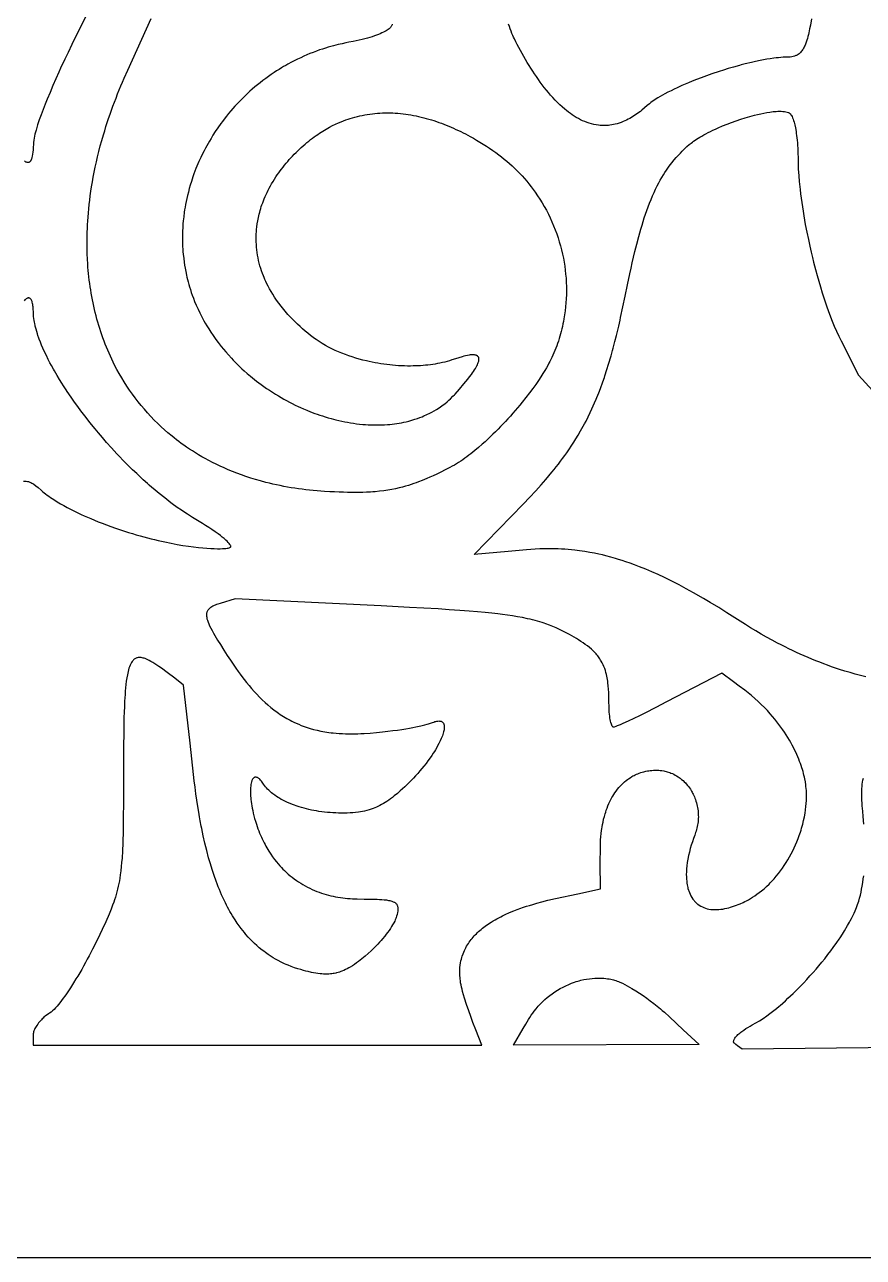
# Model space of a CAD drawing. Extents: x -500 to 500, y -1000 to 1000.
# Drawn here: x 0 to 204.3, y -1000 to -699.7 of the extents above; entities that cross this region are included whole.
import ezdxf

# ---------------------------------------------------------------- set-up
doc = ezdxf.new("R2010")
doc.units = 0
doc.layers.add('APS_GEOMETR_', color=18, linetype='CONTINUOUS')

msp = doc.modelspace()

# ---------------------------------------------------------------- linework, layer by layer
at = {"layer": 'APS_GEOMETR_'}
for points in [[(-500, -1000), (500, -1000), (500, 1000), (-500, 1000)], [(2.09, -948.27), (111.35, -948.27), (109.84, -944.53), (109.16, -942.77), (108.65, -941.33), (108.15, -939.9), (107.64, -938.36), (107.14, -936.82), (106.65, -935.19), (106.52, -934.67), (106.39, -934.14), (106.28, -933.61), (106.18, -933.08), (106.11, -932.55), (106.07, -932.22), (106.04, -931.84), (106.01, -931.42), (105.99, -930.95), (105.99, -930.43), (105.99, -929.88), (106.02, -929.39), (106.08, -928.8), (106.17, -928.26), (106.26, -927.77), (106.37, -927.33), (106.47, -926.94), (106.58, -926.6), (106.76, -926.06), (106.93, -925.64), (107.09, -925.27), (107.26, -924.91), (107.45, -924.55), (107.64, -924.2), (107.85, -923.86), (108.06, -923.52), (108.29, -923.19), (108.52, -922.86), (108.75, -922.57), (108.99, -922.28), (109.24, -921.99), (109.49, -921.7), (109.75, -921.43), (110.01, -921.15), (110.28, -920.89), (110.56, -920.63), (110.87, -920.35), (111.19, -920.08), (111.51, -919.82), (111.84, -919.56), (112.17, -919.31), (112.51, -919.06), (112.85, -918.82), (113.2, -918.59), (113.65, -918.31), (114.1, -918.04), (114.55, -917.77), (115.01, -917.51), (115.48, -917.26), (115.94, -917.01), (116.41, -916.77), (116.89, -916.54), (117.2, -916.39), (117.95, -916.06), (118.49, -915.83), (119.14, -915.57), (119.91, -915.27), (120.8, -914.94), (121.21, -914.8), (122.2, -914.47), (122.91, -914.25), (123.76, -913.99), (124.77, -913.7), (125.92, -913.38), (127.41, -913.01), (129.24, -912.6), (134.72, -911.42), (140.2, -910.25), (140.19, -903.82), (140.2, -900.35), (140.2, -900.06), (140.22, -899.35), (140.24, -898.85), (140.27, -898.24), (140.32, -897.53), (140.39, -896.72), (140.48, -896.02), (140.54, -895.59), (140.62, -895.09), (140.72, -894.54), (140.85, -893.93), (141, -893.27), (141.18, -892.55), (141.37, -891.91), (141.5, -891.51), (141.65, -891.06), (141.84, -890.56), (142.05, -890.02), (142.3, -889.43), (142.6, -888.79), (142.86, -888.29), (143.03, -887.98), (143.23, -887.64), (143.47, -887.26), (143.74, -886.84), (144.05, -886.4), (144.41, -885.93), (144.73, -885.54), (144.93, -885.31), (145.18, -885.05), (145.45, -884.77), (145.77, -884.46), (146.12, -884.14), (146.52, -883.81), (146.78, -883.6), (147.09, -883.38), (147.46, -883.13), (147.9, -882.86), (148.15, -882.72), (148.42, -882.58), (148.71, -882.44), (149.01, -882.3), (149.33, -882.16), (149.68, -882.03), (150.04, -881.9), (150.42, -881.78), (150.83, -881.67), (151.25, -881.56), (151.72, -881.48), (152.01, -881.43), (152.35, -881.39), (152.73, -881.35), (153.15, -881.32), (153.6, -881.3), (154.1, -881.3), (154.41, -881.32), (154.76, -881.34), (155.18, -881.39), (155.66, -881.48), (155.92, -881.53), (156.2, -881.6), (156.48, -881.68), (156.78, -881.77), (157.09, -881.88), (157.41, -882.01), (157.74, -882.15), (158.08, -882.31), (158.43, -882.49), (158.79, -882.68), (159.16, -882.93), (159.61, -883.24), (160, -883.55), (160.35, -883.85), (160.65, -884.13), (160.91, -884.4), (161.13, -884.64), (161.46, -885.04), (161.66, -885.3), (161.88, -885.59), (162.13, -885.95), (162.4, -886.38), (162.53, -886.63), (162.68, -886.89), (162.82, -887.16), (162.96, -887.46), (163.1, -887.77), (163.23, -888.11), (163.36, -888.46), (163.49, -888.83), (163.61, -889.22), (163.73, -889.63), (163.82, -890.06), (163.89, -890.43), (163.95, -890.81), (163.99, -891.18), (164.03, -891.56), (164.05, -891.94), (164.06, -892.32), (164.07, -892.7), (164.06, -893.08), (164.03, -893.52), (163.99, -893.89), (163.94, -894.27), (163.88, -894.65), (163.8, -895.02), (163.72, -895.4), (163.62, -895.77), (163.51, -896.13), (163.4, -896.5), (163.18, -897.1), (162.89, -897.92), (162.61, -898.74), (162.35, -899.57), (162.1, -900.41), (161.88, -901.25), (161.69, -902.1), (161.51, -902.95), (161.44, -903.38), (161.37, -903.81), (161.27, -904.59), (161.2, -905.34), (161.16, -906.03), (161.14, -906.68), (161.15, -907.28), (161.18, -907.84), (161.23, -908.34), (161.28, -908.8), (161.34, -909.21), (161.41, -909.57), (161.48, -909.88), (161.55, -910.15), (161.67, -910.53), (161.73, -910.71), (161.89, -911.13), (162.07, -911.54), (162.27, -911.94), (162.5, -912.33), (162.75, -912.7), (162.88, -912.88), (163.02, -913.06), (163.17, -913.22), (163.32, -913.39), (163.47, -913.54), (163.64, -913.7), (163.8, -913.83), (163.96, -913.96), (164.31, -914.2), (164.67, -914.42), (165.05, -914.62), (165.44, -914.79), (165.84, -914.93), (166.24, -915.05), (166.65, -915.14), (167.13, -915.21), (167.61, -915.25), (168.09, -915.27), (168.57, -915.27), (169.05, -915.24), (169.54, -915.2), (170.02, -915.13), (170.5, -915.04), (170.98, -914.94), (171.46, -914.82), (171.94, -914.69), (172.41, -914.54), (172.87, -914.38), (173.33, -914.21), (173.78, -914.03), (174.23, -913.85), (174.95, -913.52), (175.36, -913.33), (175.79, -913.11), (176.26, -912.86), (176.75, -912.58), (177.26, -912.27), (177.79, -911.93), (178.35, -911.55), (178.91, -911.13), (179.49, -910.68), (180.08, -910.18), (180.68, -909.65), (181.29, -909.06), (181.6, -908.76), (181.9, -908.44), (182.21, -908.1), (182.52, -907.76), (183.04, -907.14), (183.56, -906.51), (184.05, -905.86), (184.53, -905.19), (185, -904.52), (185.45, -903.83), (185.88, -903.13), (186.29, -902.42), (186.69, -901.7), (187.06, -900.97), (187.42, -900.24), (187.76, -899.49), (188.08, -898.74), (188.38, -897.98), (188.66, -897.21), (188.93, -896.44), (189.08, -895.94), (189.23, -895.45), (189.37, -894.97), (189.49, -894.49), (189.72, -893.56), (189.91, -892.66), (190.06, -891.8), (190.18, -890.97), (190.28, -890.18), (190.34, -889.43), (190.39, -888.71), (190.41, -888.03), (190.41, -887.39), (190.4, -886.8), (190.38, -886.24), (190.34, -885.73), (190.29, -885.26), (190.24, -884.84), (190.14, -884.15), (189.99, -883.38), (189.9, -882.97), (189.8, -882.54), (189.69, -882.1), (189.56, -881.64), (189.42, -881.17), (189.27, -880.69), (189.11, -880.19), (188.93, -879.67), (188.73, -879.15), (188.52, -878.61), (188.3, -878.06), (188.06, -877.5), (187.8, -876.94), (187.52, -876.36), (187.23, -875.77), (186.92, -875.17), (186.59, -874.57), (186.24, -873.95), (185.87, -873.34), (185.48, -872.71), (185.07, -872.08), (184.64, -871.44), (184.18, -870.8), (183.71, -870.15), (183.21, -869.5), (182.69, -868.85), (182.15, -868.2), (181.58, -867.54), (180.88, -866.76), (180.15, -866), (179.4, -865.26), (178.64, -864.53), (177.86, -863.83), (177.05, -863.14), (176.24, -862.48), (175.41, -861.84), (174.01, -860.8), (172.61, -859.76), (169.81, -857.69), (156.35, -864.69), (153.7, -866.04), (151.04, -867.39), (149.7, -868.04), (148.36, -868.69), (147.01, -869.33), (145.66, -869.96), (145, -870.25), (144.33, -870.53), (143.95, -870.68), (143.56, -870.81), (143.42, -870.83), (143.35, -870.81), (143.28, -870.78), (143.18, -870.67), (143.09, -870.56), (142.97, -870.32), (142.88, -870.08), (142.78, -869.71), (142.7, -869.34), (142.62, -868.97), (142.55, -868.6), (142.49, -868.13), (142.43, -867.65), (142.39, -867.17), (142.35, -866.69), (142.32, -865.71), (142.29, -864.72), (142.26, -863.14), (142.23, -862.35), (142.19, -861.56), (142.13, -860.77), (142.05, -859.99), (142, -859.6), (141.94, -859.21), (141.87, -858.82), (141.79, -858.43), (141.68, -857.95), (141.56, -857.48), (141.42, -857), (141.26, -856.53), (141.09, -856.07), (140.89, -855.62), (140.68, -855.18), (140.44, -854.75), (140.28, -854.48), (140.11, -854.21), (139.94, -853.95), (139.75, -853.7), (139.56, -853.45), (139.36, -853.21), (139.15, -852.97), (138.94, -852.73), (138.5, -852.28), (138.04, -851.84), (137.55, -851.43), (137.05, -851.02), (136.54, -850.64), (136.01, -850.27), (135.47, -849.91), (134.92, -849.56), (134.37, -849.23), (133.81, -848.9), (132.7, -848.28), (131.9, -847.85), (131.09, -847.44), (130.28, -847.04), (129.45, -846.65), (128.62, -846.29), (127.78, -845.95), (126.93, -845.63), (126.5, -845.48), (126.07, -845.34), (125.48, -845.16), (124.89, -844.99), (124.29, -844.82), (123.69, -844.67), (123.09, -844.53), (122.49, -844.39), (121.27, -844.14), (120.06, -843.91), (118.83, -843.71), (117.61, -843.53), (116.38, -843.36), (115.2, -843.22), (113.79, -843.06), (112.16, -842.9), (110.31, -842.73), (108.23, -842.55), (105.94, -842.37), (103.42, -842.2), (100.68, -842.02), (97.22, -841.82), (93.76, -841.63), (86.84, -841.28), (51.26, -839.55), (47.6, -840.68), (47.01, -840.87), (46.72, -840.97), (46.43, -841.08), (46.14, -841.2), (45.86, -841.33), (45.59, -841.47), (45.33, -841.63), (45.21, -841.72), (45.06, -841.84), (44.89, -841.99), (44.73, -842.17), (44.65, -842.27), (44.57, -842.38), (44.5, -842.5), (44.44, -842.63), (44.38, -842.77), (44.34, -842.92), (44.3, -843.08), (44.28, -843.25), (44.27, -843.48), (44.29, -843.75), (44.33, -844.06), (44.4, -844.41), (44.51, -844.79), (44.65, -845.2), (44.82, -845.65), (45.03, -846.12), (45.33, -846.71), (45.63, -847.3), (45.95, -847.88), (46.28, -848.46), (46.61, -849.03), (46.95, -849.59), (47.66, -850.71), (48.54, -852.09), (49.35, -853.34), (50.11, -854.48), (50.8, -855.51), (51.43, -856.42), (51.99, -857.22), (52.48, -857.9), (52.9, -858.47), (53.47, -859.22), (54.05, -859.96), (54.65, -860.68), (55.26, -861.4), (55.89, -862.11), (56.53, -862.8), (57.19, -863.48), (57.86, -864.15), (58.55, -864.79), (59.25, -865.42), (59.97, -866.02), (60.71, -866.61), (61.46, -867.17), (61.85, -867.44), (62.23, -867.7), (62.62, -867.96), (63.02, -868.21), (63.42, -868.45), (63.82, -868.69), (64.2, -868.9), (64.62, -869.12), (65.08, -869.36), (65.58, -869.61), (66.13, -869.86), (66.73, -870.12), (67.37, -870.38), (68.05, -870.63), (68.78, -870.88), (69.55, -871.12), (70.37, -871.35), (71.23, -871.57), (72.14, -871.76), (72.61, -871.86), (73.09, -871.94), (73.58, -872.02), (74.09, -872.1), (74.61, -872.17), (75.13, -872.23), (75.88, -872.3), (76.63, -872.36), (77.38, -872.4), (78.13, -872.43), (78.88, -872.44), (79.63, -872.45), (80.39, -872.44), (81.14, -872.42), (81.89, -872.39), (82.64, -872.35), (84.15, -872.25), (85.65, -872.12), (87.14, -871.97), (88.44, -871.82), (89.66, -871.67), (90.8, -871.52), (91.86, -871.36), (92.83, -871.21), (93.73, -871.05), (94.55, -870.9), (95.28, -870.76), (96.52, -870.5), (97.44, -870.28), (98.04, -870.12), (98.33, -870.04), (98.81, -869.87), (99.29, -869.69), (99.61, -869.57), (99.93, -869.47), (100.16, -869.41), (100.38, -869.37), (100.62, -869.34), (100.85, -869.31), (100.99, -869.32), (101.13, -869.33), (101.27, -869.36), (101.41, -869.39), (101.53, -869.44), (101.68, -869.53), (101.76, -869.6), (101.84, -869.67), (101.92, -869.76), (102, -869.87), (102.09, -870.08), (102.16, -870.3), (102.18, -870.46), (102.2, -870.62), (102.2, -870.79), (102.2, -870.95), (102.17, -871.2), (102.14, -871.46), (102.09, -871.71), (102.04, -871.97), (101.95, -872.28), (101.85, -872.6), (101.74, -872.91), (101.63, -873.22), (101.46, -873.61), (101.22, -874.14), (100.9, -874.78), (100.5, -875.55), (100.37, -875.78), (100.05, -876.33), (99.81, -876.72), (99.51, -877.19), (99.15, -877.72), (98.74, -878.33), (98.21, -879.05), (97.74, -879.68), (97.25, -880.29), (96.76, -880.9), (96.25, -881.5), (95.74, -882.09), (95.22, -882.67), (94.68, -883.24), (94.15, -883.81), (93.49, -884.47), (93.07, -884.87), (92.59, -885.33), (92.05, -885.83), (91.44, -886.37), (90.76, -886.96), (90.01, -887.59), (89.57, -887.94), (89.12, -888.28), (88.67, -888.61), (88.21, -888.93), (87.79, -889.19), (87.36, -889.45), (86.93, -889.7), (86.5, -889.94), (85.98, -890.19), (85.66, -890.33), (85.28, -890.49), (84.86, -890.66), (84.39, -890.82), (83.86, -890.99), (83.29, -891.16), (82.79, -891.27), (82.28, -891.37), (81.77, -891.46), (81.27, -891.53), (80.59, -891.6), (79.91, -891.66), (79.23, -891.71), (78.54, -891.74), (77.77, -891.76), (77.09, -891.76), (76.42, -891.75), (75.74, -891.72), (75.06, -891.68), (74.39, -891.64), (73.71, -891.58), (73.04, -891.51), (72.37, -891.44), (71.67, -891.34), (71.05, -891.24), (70.44, -891.13), (69.84, -891.01), (69.23, -890.87), (68.63, -890.73), (68.03, -890.57), (67.43, -890.41), (66.84, -890.23), (66.13, -890), (65.69, -889.84), (65.19, -889.65), (64.64, -889.43), (64.04, -889.17), (63.38, -888.87), (62.68, -888.52), (62.49, -888.42), (62.03, -888.16), (61.72, -887.96), (61.34, -887.72), (60.91, -887.42), (60.42, -887.07), (60.09, -886.79), (59.76, -886.51), (59.45, -886.21), (59.14, -885.91), (58.88, -885.62), (58.64, -885.32), (58.4, -885.02), (58.18, -884.71), (57.84, -884.22), (57.65, -883.98), (57.46, -883.74), (57.26, -883.53), (57.15, -883.43), (57.03, -883.34), (56.92, -883.26), (56.79, -883.18), (56.67, -883.12), (56.53, -883.06), (56.41, -883.03), (56.3, -883.01), (56.19, -883.02), (56.09, -883.03), (56, -883.06), (55.91, -883.1), (55.84, -883.14), (55.77, -883.19), (55.66, -883.3), (55.57, -883.41), (55.5, -883.53), (55.42, -883.68), (55.35, -883.84), (55.29, -884), (55.24, -884.16), (55.15, -884.49), (55.08, -884.83), (55.04, -885.18), (55.01, -885.52), (54.98, -886.22), (54.98, -886.85), (55, -887.22), (55.02, -887.61), (55.05, -888.03), (55.1, -888.48), (55.16, -888.96), (55.23, -889.47), (55.31, -890), (55.42, -890.56), (55.54, -891.14), (55.67, -891.76), (55.83, -892.39), (56.01, -893.05), (56.21, -893.74), (56.43, -894.45), (56.62, -895.01), (56.82, -895.56), (57.02, -896.09), (57.22, -896.61), (57.43, -897.11), (57.65, -897.6), (57.86, -898.07), (58.09, -898.54), (58.31, -898.98), (58.54, -899.42), (58.77, -899.84), (59, -900.25), (59.46, -901.02), (59.93, -901.74), (60.39, -902.41), (60.85, -903.03), (61.29, -903.6), (61.73, -904.13), (62.14, -904.6), (62.53, -905.03), (62.9, -905.41), (63.24, -905.75), (63.7, -906.18), (64.17, -906.6), (64.65, -907.01), (65.14, -907.4), (65.65, -907.78), (66.16, -908.15), (66.69, -908.51), (67.22, -908.85), (67.77, -909.18), (68.32, -909.49), (68.87, -909.79), (69.44, -910.07), (70.01, -910.34), (70.59, -910.6), (71.17, -910.84), (71.76, -911.06), (72.31, -911.25), (72.87, -911.43), (73.43, -911.6), (74, -911.75), (74.57, -911.89), (75.15, -912.02), (75.72, -912.14), (76.3, -912.25), (76.88, -912.34), (77.47, -912.42), (78.05, -912.49), (78.64, -912.55), (79.23, -912.6), (79.81, -912.64), (80.4, -912.67), (80.99, -912.68), (82.69, -912.69), (84.28, -912.71), (85.86, -912.75), (86.42, -912.78), (86.98, -912.82), (87.53, -912.87), (88.09, -912.93), (88.36, -912.97), (88.64, -913.02), (88.91, -913.07), (89.18, -913.13), (89.38, -913.2), (89.58, -913.27), (89.78, -913.35), (89.98, -913.43), (90.1, -913.5), (90.21, -913.58), (90.32, -913.66), (90.42, -913.75), (90.54, -913.88), (90.6, -913.97), (90.66, -914.07), (90.73, -914.19), (90.78, -914.32), (90.83, -914.48), (90.87, -914.64), (90.89, -915), (90.88, -915.36), (90.84, -915.67), (90.79, -915.98), (90.69, -916.44), (90.58, -916.9), (90.48, -917.19), (90.38, -917.48), (90.26, -917.77), (90.13, -918.05), (89.88, -918.51), (89.62, -918.97), (89.35, -919.42), (89.07, -919.86), (88.74, -920.34), (88.4, -920.82), (88.04, -921.29), (87.68, -921.75), (87.17, -922.38), (86.84, -922.76), (86.45, -923.19), (86.02, -923.67), (85.53, -924.18), (84.98, -924.74), (84.38, -925.33), (83.66, -925.98), (82.93, -926.62), (82.11, -927.28), (81.29, -927.92), (80.8, -928.28), (80.31, -928.62), (79.81, -928.95), (79.3, -929.28), (78.92, -929.49), (78.54, -929.7), (78.15, -929.9), (77.76, -930.09), (77.61, -930.15), (77.26, -930.29), (77.01, -930.38), (76.7, -930.49), (76.33, -930.6), (75.91, -930.71), (75.76, -930.75), (75.4, -930.82), (75.14, -930.86), (74.83, -930.91), (74.46, -930.95), (74.04, -930.98), (73.87, -930.99), (73.46, -930.99), (73.16, -930.99), (72.81, -930.97), (72.4, -930.95), (71.93, -930.9), (71.41, -930.83), (70.88, -930.75), (70.36, -930.66), (69.84, -930.56), (69.01, -930.37), (68.49, -930.24), (67.9, -930.09), (67.25, -929.9), (66.53, -929.68), (65.75, -929.43), (64.91, -929.13), (64.17, -928.84), (63.71, -928.64), (63.28, -928.45), (62.48, -928.07), (61.75, -927.7), (61.11, -927.34), (60.54, -927.01), (60.05, -926.7), (59.28, -926.2), (58.61, -925.73), (58.21, -925.43), (57.83, -925.14), (57.13, -924.57), (56.5, -924.03), (55.96, -923.53), (55.48, -923.06), (55.06, -922.64), (54.42, -921.95), (53.85, -921.3), (53.5, -920.88), (53.11, -920.39), (52.69, -919.85), (52.23, -919.23), (51.74, -918.55), (51.23, -917.79), (50.91, -917.28), (50.6, -916.77), (50.29, -916.26), (49.99, -915.74), (49.7, -915.22), (49.42, -914.69), (49.14, -914.16), (48.87, -913.62), (48.56, -912.98), (48.26, -912.33), (47.97, -911.67), (47.68, -911.01), (47.41, -910.35), (47.14, -909.69), (46.87, -909.02), (46.62, -908.35), (46.12, -906.95), (45.66, -905.54), (45.22, -904.12), (44.8, -902.69), (44.34, -900.91), (43.9, -899.12), (43.49, -897.33), (43.11, -895.52), (43, -894.96), (42.75, -893.63), (42.58, -892.67), (42.38, -891.51), (42.16, -890.15), (41.93, -888.6), (41.71, -887.04), (41.51, -885.48), (41.31, -883.92), (41.12, -882.36), (40.27, -874.72), (38.71, -860.55), (36.54, -858.91), (34.73, -857.54), (33.28, -856.47), (32.69, -856.04), (32.18, -855.69), (31.67, -855.36), (31.19, -855.06), (30.75, -854.8), (30.34, -854.58), (29.97, -854.4), (29.64, -854.24), (29.35, -854.12), (29.1, -854.03), (28.87, -853.97), (28.63, -853.91), (28.38, -853.87), (28.14, -853.85), (27.89, -853.84), (27.65, -853.86), (27.41, -853.91), (27.3, -853.94), (27.19, -853.99), (27.01, -854.07), (26.85, -854.17), (26.69, -854.28), (26.54, -854.41), (26.4, -854.56), (26.27, -854.71), (26.15, -854.86), (26.04, -855.03), (25.94, -855.2), (25.85, -855.37), (25.68, -855.73), (25.53, -856.1), (25.4, -856.48), (25.29, -856.87), (25.19, -857.26), (25.02, -858.05), (24.87, -858.84), (24.75, -859.63), (24.65, -860.43), (24.57, -861.23), (24.5, -862.03), (24.44, -862.84), (24.34, -864.45), (24.28, -865.79), (24.22, -867.13), (24.18, -868.47), (24.15, -869.82), (24.11, -872.51), (24.08, -875.2), (24.07, -877.88), (24.06, -880.57), (24.06, -885.94), (24.04, -889.36), (24.02, -892.77), (23.97, -895.94), (23.89, -899.11), (23.81, -900.92), (23.7, -902.73), (23.61, -903.76), (23.51, -904.78), (23.4, -905.8), (23.28, -906.82), (23.16, -907.59), (23.05, -908.26), (22.92, -908.93), (22.78, -909.59), (22.62, -910.26), (22.46, -910.92), (22.28, -911.58), (22.09, -912.23), (21.89, -912.88), (21.69, -913.46), (21.41, -914.23), (21.04, -915.2), (20.58, -916.35), (19.73, -918.25), (18.86, -920.15), (17.71, -922.52), (16.54, -924.89), (16.11, -925.73), (15.68, -926.56), (15.24, -927.38), (14.79, -928.2), (14.34, -929.02), (13.88, -929.84), (13.41, -930.65), (12.94, -931.46), (12.49, -932.18), (11.89, -933.15), (11.12, -934.35), (10.17, -935.79), (9.78, -936.34), (9.38, -936.89), (8.98, -937.43), (8.57, -937.97), (8.22, -938.39), (7.87, -938.8), (7.51, -939.21), (7.14, -939.61), (6.81, -939.93), (6.46, -940.23), (6.07, -940.51), (5.8, -940.69), (5.47, -940.92), (5.1, -941.19), (4.7, -941.52), (4.49, -941.71), (4.28, -941.91), (4.06, -942.13), (3.83, -942.36), (3.61, -942.62), (3.38, -942.89), (3.16, -943.18), (2.93, -943.5), (2.77, -943.74), (2.62, -943.99), (2.48, -944.24), (2.35, -944.51), (2.25, -944.78), (2.16, -945.06), (2.11, -945.34), (2.09, -945.49), (2.09, -945.63), (2.08, -946.16)], [(119.04, -948.27), (121.41, -944.24), (122.05, -943.15), (122.69, -942.07), (123.03, -941.54), (123.37, -941.02), (123.73, -940.5), (124.11, -939.99), (124.58, -939.41), (125.08, -938.83), (125.6, -938.27), (126.14, -937.73), (126.7, -937.21), (127.28, -936.71), (127.88, -936.23), (128.5, -935.77), (129.13, -935.33), (129.78, -934.92), (130.44, -934.52), (131.11, -934.16), (131.8, -933.82), (132.49, -933.5), (133.2, -933.22), (133.91, -932.96), (134.3, -932.83), (134.68, -932.71), (135.06, -932.6), (135.44, -932.5), (136.17, -932.33), (136.87, -932.2), (137.55, -932.1), (138.21, -932.03), (138.84, -931.98), (139.44, -931.96), (140, -931.96), (140.54, -931.98), (141.05, -932.01), (141.52, -932.06), (141.96, -932.11), (142.36, -932.18), (142.72, -932.25), (143.05, -932.31), (143.37, -932.39), (143.69, -932.48), (144.01, -932.58), (144.33, -932.69), (144.64, -932.81), (144.95, -932.94), (145.56, -933.22), (146.16, -933.51), (146.75, -933.83), (147.34, -934.16), (147.91, -934.5), (148.83, -935.05), (149.73, -935.63), (150.62, -936.23), (151.49, -936.84), (152.35, -937.48), (153.2, -938.13), (154.04, -938.8), (154.86, -939.48), (155.29, -939.85), (155.79, -940.3), (157.02, -941.42), (160.39, -944.55), (164.26, -948.15)]]:
    msp.add_lwpolyline(points, close=True, dxfattribs=at)
for points in [[(14.99, -697.42), (13.82, -699.74), (12.56, -702.29), (11.48, -704.53), (10.56, -706.45), (9.8, -708.05), (8.76, -710.28), (8.33, -711.23), (7.6, -712.86), (6.89, -714.5), (6.18, -716.15), (5.49, -717.8), (4.99, -719.06), (4.5, -720.33), (4.02, -721.6), (3.56, -722.87), (3.15, -724.1), (2.77, -725.33), (2.51, -726.31), (2.28, -727.29), (2.19, -727.84), (2.12, -728.39), (2.11, -728.83), (2.09, -729.51), (2.05, -730.13), (2, -730.7), (1.94, -731.21), (1.86, -731.66), (1.76, -732.05), (1.66, -732.39), (1.6, -732.53), (1.55, -732.66), (1.45, -732.83), (1.38, -732.94), (1.29, -733.04), (1.18, -733.14), (1.12, -733.19), (1.05, -733.22), (0.98, -733.25), (0.9, -733.27), (0.82, -733.28), (0.73, -733.28), (0.65, -733.28), (0.58, -733.26), (0.43, -733.2), (0.27, -733.12), (0.11, -733), (-0.05, -732.86)], [(89.5, -699.53), (89.47, -699.69), (89.42, -699.85), (89.37, -699.96), (89.29, -700.08), (89.19, -700.22), (89.07, -700.36), (88.92, -700.52), (88.74, -700.67), (88.53, -700.83), (88.3, -700.98), (88.03, -701.15), (87.72, -701.32), (87.38, -701.49), (87.01, -701.67), (86.61, -701.86), (86.17, -702.04), (85.7, -702.23), (85.19, -702.41), (84.65, -702.6), (84.08, -702.78), (83.48, -702.96), (82.84, -703.13), (82.17, -703.3), (81.47, -703.47), (80.74, -703.62), (79.97, -703.77), (78.92, -703.96), (78.19, -704.1), (77.32, -704.29), (76.32, -704.51), (75.77, -704.65), (75.19, -704.8), (74.58, -704.97), (73.94, -705.15), (73.26, -705.36), (72.56, -705.59), (71.83, -705.83), (71.08, -706.11), (70.29, -706.4), (69.48, -706.72), (68.72, -707.04), (67.97, -707.37), (67.22, -707.71), (66.48, -708.06), (65.8, -708.4), (65, -708.81), (64.09, -709.3), (63.59, -709.58), (63.06, -709.88), (62.51, -710.21), (61.94, -710.56), (61.34, -710.94), (60.72, -711.35), (60.07, -711.78), (59.4, -712.25), (58.72, -712.75), (58.01, -713.28), (57.36, -713.79), (56.71, -714.31), (56.07, -714.84), (55.44, -715.38), (54.87, -715.89), (54.21, -716.49), (53.45, -717.21), (53.04, -717.61), (52.61, -718.04), (52.16, -718.51), (51.69, -719), (51.21, -719.52), (50.71, -720.08), (50.2, -720.68), (49.67, -721.3), (49.14, -721.97), (48.59, -722.67), (48.17, -723.22), (47.78, -723.75), (47.05, -724.77), (46.42, -725.71), (45.86, -726.57), (45.38, -727.36), (44.97, -728.06), (44.33, -729.18), (44.03, -729.73), (43.69, -730.39), (43.3, -731.16), (42.87, -732.04), (42.42, -733.03), (42.19, -733.57), (41.95, -734.14), (41.71, -734.74), (41.46, -735.37), (41.22, -736.03), (40.97, -736.72), (40.6, -737.84), (40.33, -738.74), (40.08, -739.61), (39.86, -740.45), (39.66, -741.25), (39.49, -742.02), (39.33, -742.76), (39.19, -743.47), (39.07, -744.14), (38.96, -744.77), (38.87, -745.38), (38.73, -746.47), (38.63, -747.42), (38.55, -748.22), (38.49, -749.11), (38.45, -749.97), (38.43, -750.8), (38.42, -751.58), (38.43, -752.34), (38.45, -753.06), (38.47, -753.74), (38.51, -754.39), (38.55, -755), (38.6, -755.58), (38.72, -756.62), (38.83, -757.52), (38.95, -758.28), (39.06, -758.96), (39.22, -759.77), (39.41, -760.71), (39.53, -761.22), (39.66, -761.76), (39.8, -762.33), (39.97, -762.93), (40.15, -763.55), (40.35, -764.2), (40.58, -764.88), (40.82, -765.58), (41.09, -766.31), (41.39, -767.07), (41.79, -768.03), (42.22, -768.97), (42.67, -769.91), (43.14, -770.84), (43.65, -771.79), (43.98, -772.37), (44.37, -773.04), (44.82, -773.77), (45.33, -774.57), (45.91, -775.43), (46.56, -776.35), (47.11, -777.1), (47.88, -778.09), (48.38, -778.7), (48.95, -779.38), (49.6, -780.13), (50.34, -780.94), (50.75, -781.37), (51.18, -781.81), (51.63, -782.27), (52.11, -782.74), (52.89, -783.48), (53.47, -784), (54.17, -784.62), (54.99, -785.32), (55.45, -785.7), (55.94, -786.09), (56.46, -786.5), (57.02, -786.93), (57.61, -787.37), (58.24, -787.82), (58.9, -788.28), (59.6, -788.75), (60.34, -789.23), (61.11, -789.72), (61.78, -790.12), (62.45, -790.51), (63.12, -790.89), (63.8, -791.26), (64.49, -791.63), (65.18, -791.98), (65.87, -792.33), (66.57, -792.66), (67.16, -792.93), (67.87, -793.25), (68.69, -793.6), (69.63, -793.98), (70.69, -794.38), (71.27, -794.58), (71.87, -794.79), (72.51, -795), (73.18, -795.21), (73.88, -795.42), (74.61, -795.63), (75.8, -795.94), (76.51, -796.11), (77.22, -796.26), (77.94, -796.41), (78.66, -796.54), (79.38, -796.67), (80.1, -796.78), (80.82, -796.88), (81.54, -796.96), (82.37, -797.04), (83.03, -797.09), (83.68, -797.13), (84.33, -797.16), (84.99, -797.17), (85.64, -797.18), (86.29, -797.18), (86.95, -797.16), (87.6, -797.14), (88.34, -797.09), (88.92, -797.04), (89.49, -796.98), (90.06, -796.91), (90.63, -796.83), (91.2, -796.74), (91.77, -796.64), (92.34, -796.52), (92.9, -796.4), (93.54, -796.24), (94.32, -796.02), (95.03, -795.8), (95.68, -795.58), (96.26, -795.37), (96.77, -795.17), (97.22, -794.99), (97.93, -794.68), (98.69, -794.31), (99.17, -794.06), (99.7, -793.77), (100.28, -793.42), (100.91, -793.02), (101.24, -792.79), (101.58, -792.55), (101.93, -792.29), (102.29, -792.01), (102.86, -791.55), (103.31, -791.15), (103.7, -790.79), (104.3, -790.21), (104.66, -789.84), (104.81, -789.67), (105.9, -788.44), (106.97, -787.2), (107.44, -786.62), (107.9, -786.04), (108.35, -785.45), (108.8, -784.86), (109.06, -784.51), (109.3, -784.14), (109.54, -783.77), (109.78, -783.4), (109.94, -783.1), (110.1, -782.8), (110.26, -782.5), (110.4, -782.19), (110.47, -782.01), (110.52, -781.84), (110.57, -781.66), (110.61, -781.47), (110.64, -781.23), (110.64, -780.99), (110.61, -780.87), (110.58, -780.77), (110.54, -780.67), (110.49, -780.59), (110.39, -780.47), (110.3, -780.38), (110.21, -780.33), (110.12, -780.28), (110.02, -780.23), (109.92, -780.2), (109.75, -780.16), (109.58, -780.13), (109.4, -780.11), (109.22, -780.1), (108.98, -780.11), (108.74, -780.12), (108.49, -780.14), (108.25, -780.18), (107.82, -780.26), (107.39, -780.35), (106.96, -780.45), (106.54, -780.55), (105.71, -780.8), (104.89, -781.07), (104, -781.36), (103.44, -781.54), (102.87, -781.7), (102.3, -781.85), (101.72, -781.99), (101.14, -782.12), (100.56, -782.23), (99.97, -782.34), (99.39, -782.43), (98.8, -782.51), (98.21, -782.59), (97.62, -782.65), (97.02, -782.7), (96.43, -782.75), (95.84, -782.78), (95.25, -782.81), (94.65, -782.82), (93.94, -782.83), (93.22, -782.83), (92.5, -782.82), (91.78, -782.79), (91.06, -782.75), (90.34, -782.7), (89.62, -782.64), (88.9, -782.57), (88.18, -782.49), (87.47, -782.39), (86.76, -782.28), (86.04, -782.17), (85.33, -782.04), (84.63, -781.9), (83.92, -781.75), (83.22, -781.59), (82.36, -781.37), (81.5, -781.14), (80.64, -780.9), (79.79, -780.63), (78.94, -780.35), (78.1, -780.04), (77.26, -779.72), (76.43, -779.38), (75.61, -779.02), (74.8, -778.63), (74.01, -778.23), (73.23, -777.8), (72.46, -777.35), (71.71, -776.88), (70.97, -776.39), (70.61, -776.13), (70.25, -775.87), (69.59, -775.36), (68.94, -774.84), (68.31, -774.31), (67.68, -773.77), (67.06, -773.22), (66.45, -772.65), (65.85, -772.08), (65.27, -771.49), (64.87, -771.08), (64.48, -770.67), (64.11, -770.26), (63.75, -769.86), (63.08, -769.06), (62.45, -768.27), (61.87, -767.51), (61.34, -766.76), (60.85, -766.04), (60.4, -765.34), (60, -764.66), (59.63, -764.02), (59.3, -763.4), (59.01, -762.82), (58.75, -762.27), (58.52, -761.76), (58.31, -761.29), (58.14, -760.86), (57.9, -760.26), (57.69, -759.64), (57.49, -759.03), (57.3, -758.4), (57.13, -757.77), (56.98, -757.13), (56.84, -756.49), (56.72, -755.85), (56.62, -755.2), (56.54, -754.55), (56.47, -753.9), (56.42, -753.25), (56.38, -752.6), (56.37, -751.95), (56.37, -751.3), (56.39, -750.65), (56.42, -750.12), (56.47, -749.53), (56.54, -748.88), (56.63, -748.18), (56.76, -747.43), (56.92, -746.64), (57.11, -745.8), (57.23, -745.36), (57.35, -744.92), (57.49, -744.46), (57.63, -744), (57.79, -743.53), (57.96, -743.05), (58.15, -742.56), (58.35, -742.07), (58.56, -741.56), (58.79, -741.05), (59.03, -740.54), (59.29, -740.01), (59.56, -739.49), (59.85, -738.95), (60.15, -738.41), (60.48, -737.87), (60.82, -737.32), (61.18, -736.77), (61.51, -736.28), (61.86, -735.79), (62.2, -735.31), (62.56, -734.84), (62.92, -734.36), (63.3, -733.9), (63.67, -733.44), (64.06, -732.98), (64.45, -732.54), (64.85, -732.09), (65.25, -731.66), (65.67, -731.23), (66.08, -730.8), (66.51, -730.38), (66.94, -729.97), (67.37, -729.57), (67.83, -729.16), (68.29, -728.76), (68.74, -728.37), (69.2, -728.01), (69.64, -727.65), (70.09, -727.31), (70.53, -726.99), (70.96, -726.68), (71.39, -726.38), (71.82, -726.1), (72.65, -725.57), (73.46, -725.09), (74.25, -724.65), (75, -724.26), (75.72, -723.91), (76.41, -723.6), (77.06, -723.32), (77.67, -723.08), (78.24, -722.87), (78.76, -722.69), (79.24, -722.53), (79.83, -722.35), (80.42, -722.19), (81.02, -722.03), (81.62, -721.89), (82.23, -721.76), (82.84, -721.64), (83.45, -721.54), (84.06, -721.45), (84.67, -721.37), (85.29, -721.3), (85.91, -721.25), (86.52, -721.2), (87.14, -721.17), (87.76, -721.15), (88.38, -721.15), (88.99, -721.15), (89.63, -721.17), (90.26, -721.2), (90.89, -721.25), (91.53, -721.3), (92.16, -721.37), (92.79, -721.45), (93.42, -721.54), (94.05, -721.65), (94.68, -721.76), (95.31, -721.89), (95.94, -722.02), (96.56, -722.17), (97.19, -722.32), (97.81, -722.49), (98.43, -722.66), (99.04, -722.85), (99.66, -723.04), (100.27, -723.24), (100.88, -723.46), (101.48, -723.68), (102.08, -723.9), (102.68, -724.14), (103.28, -724.39), (103.87, -724.64), (104.46, -724.9), (105.04, -725.16), (105.62, -725.44), (106.2, -725.72), (106.77, -726), (107.34, -726.29), (108.46, -726.9), (109.27, -727.35), (110.08, -727.82), (110.88, -728.29), (111.67, -728.78), (112.46, -729.27), (113.24, -729.78), (114.01, -730.31), (114.77, -730.84), (115.45, -731.34), (116.13, -731.86), (116.8, -732.39), (117.45, -732.94), (118.1, -733.5), (118.73, -734.08), (119.35, -734.67), (119.96, -735.27), (120.55, -735.88), (121.14, -736.51), (121.71, -737.15), (122.26, -737.8), (122.81, -738.46), (123.34, -739.13), (123.85, -739.81), (124.35, -740.49), (124.93, -741.34), (125.5, -742.21), (126.04, -743.09), (126.56, -743.98), (127.06, -744.89), (127.54, -745.82), (127.99, -746.75), (128.42, -747.7), (128.83, -748.66), (129.21, -749.62), (129.57, -750.6), (129.9, -751.58), (130.21, -752.57), (130.5, -753.56), (130.76, -754.56), (130.99, -755.57), (131.19, -756.53), (131.37, -757.51), (131.52, -758.49), (131.65, -759.47), (131.75, -760.46), (131.84, -761.46), (131.89, -762.45), (131.93, -763.45), (131.94, -764.44), (131.92, -765.44), (131.88, -766.44), (131.82, -767.43), (131.73, -768.42), (131.62, -769.4), (131.48, -770.39), (131.32, -771.36), (131.21, -771.97), (131.09, -772.57), (130.96, -773.17), (130.82, -773.78), (130.67, -774.38), (130.51, -774.97), (130.34, -775.57), (130.17, -776.16), (129.98, -776.75), (129.78, -777.33), (129.57, -777.92), (129.36, -778.49), (129.13, -779.07), (128.89, -779.64), (128.64, -780.2), (128.38, -780.76), (128.23, -781.08), (127.91, -781.72), (127.67, -782.17), (127.39, -782.68), (127.05, -783.28), (126.65, -783.94), (126.2, -784.68), (125.68, -785.49), (125.1, -786.36), (124.45, -787.3), (123.74, -788.3), (122.95, -789.36), (122.09, -790.48), (121.15, -791.66), (120.59, -792.34), (120.03, -793.01), (119.46, -793.68), (118.88, -794.35), (118.3, -795.01), (117.71, -795.66), (117.11, -796.31), (116.51, -796.95), (115.9, -797.59), (115.29, -798.22), (114.66, -798.84), (114.04, -799.46), (113.4, -800.07), (112.76, -800.67), (112.11, -801.26), (111.45, -801.85), (110.54, -802.65), (109.61, -803.43), (108.66, -804.2), (108.17, -804.57), (107.69, -804.94), (107.19, -805.3), (106.7, -805.65), (106.19, -805.99), (105.68, -806.32), (105.17, -806.64), (104.65, -806.95), (104.12, -807.25), (103.58, -807.54), (102.42, -808.13), (101.35, -808.67), (100.36, -809.14), (99.47, -809.56), (98.66, -809.93), (97.95, -810.24), (96.8, -810.72), (95.89, -811.08), (95.36, -811.28), (94.78, -811.48), (94.16, -811.69), (93.49, -811.91), (92.77, -812.12), (92.01, -812.33), (91.2, -812.53), (90.34, -812.73), (89.43, -812.91), (88.48, -813.08), (87.48, -813.23), (86.43, -813.36), (85.33, -813.47), (84.76, -813.52), (84.19, -813.55), (83.89, -813.57), (83.27, -813.6), (82.35, -813.63), (81.1, -813.65), (79.55, -813.64), (78.65, -813.63), (77.68, -813.6), (76.62, -813.57), (75.49, -813.52), (74.29, -813.46), (73, -813.38), (72.1, -813.32), (71.2, -813.24), (70.29, -813.16), (69.39, -813.07), (68.49, -812.97), (67.6, -812.86), (66.7, -812.74), (65.8, -812.61), (64.91, -812.47), (64.01, -812.31), (63.12, -812.15), (62.24, -811.98), (61.35, -811.79), (60.47, -811.6), (59.59, -811.39), (58.71, -811.17), (57.46, -810.84), (56.24, -810.49), (55.05, -810.13), (53.9, -809.75), (52.77, -809.36), (51.68, -808.95), (50.61, -808.53), (49.58, -808.11), (48.57, -807.67), (47.6, -807.23), (46.65, -806.78), (45.74, -806.32), (44.85, -805.86), (43.99, -805.39), (43.17, -804.93), (42.37, -804.46), (41.59, -803.99), (40.85, -803.52), (40.13, -803.05), (39.44, -802.59), (38.78, -802.13), (38.15, -801.67), (37.54, -801.22), (36.96, -800.78), (36.41, -800.35), (35.88, -799.92), (34.9, -799.11), (34.02, -798.34), (33.25, -797.63), (32.39, -796.82), (31.55, -795.99), (30.74, -795.14), (29.93, -794.27), (29.15, -793.38), (28.39, -792.47), (27.65, -791.55), (26.92, -790.61), (26.22, -789.65), (25.54, -788.68), (24.88, -787.7), (24.24, -786.7), (23.62, -785.69), (23.03, -784.67), (22.46, -783.64), (21.91, -782.59), (21.56, -781.88), (21.21, -781.16), (20.87, -780.44), (20.54, -779.71), (20.23, -778.97), (19.92, -778.23), (19.62, -777.49), (19.34, -776.74), (19.06, -775.98), (18.79, -775.22), (18.54, -774.46), (18.29, -773.7), (18.05, -772.93), (17.82, -772.15), (17.6, -771.38), (17.4, -770.6), (17.2, -769.82), (17.01, -769.04), (16.83, -768.25), (16.66, -767.46), (16.5, -766.67), (16.35, -765.88), (16.21, -765.09), (16.07, -764.3), (15.95, -763.5), (15.84, -762.7), (15.74, -761.91), (15.64, -761.11), (15.56, -760.31), (15.48, -759.52), (15.41, -758.72), (15.36, -757.92), (15.29, -756.78), (15.23, -755.51), (15.2, -754.13), (15.19, -752.64), (15.19, -751.85), (15.2, -751.03), (15.23, -750.18), (15.26, -749.31), (15.3, -748.41), (15.36, -747.48), (15.42, -746.53), (15.51, -745.54), (15.6, -744.54), (15.71, -743.51), (15.83, -742.45), (15.97, -741.37), (16.13, -740.26), (16.3, -739.13), (16.5, -737.97), (16.71, -736.79), (16.94, -735.58), (17.19, -734.35), (17.46, -733.1), (17.76, -731.83), (18.08, -730.53), (18.42, -729.21), (18.79, -727.86), (19.18, -726.5), (19.48, -725.49), (19.8, -724.49), (20.12, -723.48), (20.45, -722.48), (20.79, -721.49), (21.14, -720.49), (21.5, -719.5), (21.87, -718.52), (22.25, -717.53), (22.63, -716.55), (23.02, -715.57), (23.42, -714.6), (23.83, -713.63), (24.25, -712.66), (25.1, -710.73), (30.81, -698.18)], [(191.65, -698.24), (191.35, -699.75), (191.17, -700.68), (190.98, -701.61), (190.87, -702.08), (190.76, -702.54), (190.64, -703), (190.5, -703.46), (190.34, -703.94), (190.16, -704.43), (190.06, -704.67), (189.95, -704.91), (189.83, -705.14), (189.71, -705.37), (189.58, -705.59), (189.44, -705.81), (189.29, -706.02), (189.14, -706.21), (188.97, -706.4), (188.79, -706.58), (188.6, -706.74), (188.4, -706.89), (188.25, -706.98), (188.11, -707.06), (187.96, -707.14), (187.8, -707.21), (187.48, -707.33), (187.15, -707.42), (186.81, -707.49), (186.46, -707.54), (186.12, -707.58), (185.78, -707.59), (184.77, -707.61), (184.18, -707.65), (183.59, -707.7), (183.01, -707.76), (182.42, -707.82), (181.59, -707.95), (180.77, -708.08), (179.94, -708.22), (179.12, -708.38), (177.98, -708.62), (177, -708.84), (175.45, -709.21), (174.48, -709.46), (174.07, -709.57), (172.66, -709.98), (171.37, -710.36), (170.19, -710.73), (169.13, -711.07), (167.35, -711.66), (166.03, -712.12), (164.78, -712.59), (163.63, -713.03), (162.59, -713.44), (161.65, -713.83), (160.08, -714.5), (158.91, -715.02), (158.16, -715.37), (157.42, -715.74), (156.67, -716.11), (155.94, -716.5), (155.34, -716.83), (154.75, -717.17), (154.17, -717.52), (153.59, -717.87), (153.22, -718.12), (152.86, -718.38), (152.5, -718.64), (152.14, -718.92), (151.64, -719.35), (150.98, -719.94), (150.3, -720.5), (149.95, -720.78), (149.6, -721.05), (149.24, -721.31), (148.88, -721.57), (148.51, -721.82), (148.14, -722.06), (147.76, -722.29), (147.38, -722.51), (146.99, -722.72), (146.6, -722.92), (146.2, -723.1), (145.8, -723.27), (145.29, -723.47), (144.79, -723.64), (144.31, -723.79), (143.85, -723.91), (143.4, -724.01), (142.96, -724.09), (142.55, -724.15), (142.15, -724.2), (141.77, -724.23), (141.41, -724.24), (141.07, -724.25), (140.76, -724.25), (140.19, -724.22), (139.72, -724.17), (139.16, -724.09), (138.6, -723.98), (138.05, -723.85), (137.5, -723.69), (136.96, -723.5), (136.42, -723.29), (135.89, -723.06), (135.37, -722.81), (134.86, -722.54), (134.35, -722.26), (133.86, -721.95), (133.37, -721.63), (132.9, -721.3), (132.43, -720.96), (131.98, -720.61), (131.54, -720.24), (130.94, -719.71), (130.34, -719.16), (129.76, -718.6), (129.2, -718.02), (128.64, -717.43), (128.1, -716.83), (127.58, -716.21), (127.06, -715.58), (126.56, -714.95), (126.06, -714.3), (125.58, -713.65), (125.11, -712.99), (124.64, -712.32), (124.19, -711.65), (123.74, -710.97), (123.31, -710.29), (122.86, -709.58), (122.42, -708.87), (121.99, -708.15), (121.57, -707.43), (121.15, -706.7), (120.74, -705.97), (120.34, -705.23), (119.95, -704.49), (119.64, -703.88), (119.27, -703.13), (119.08, -702.71), (118.88, -702.26), (118.67, -701.78), (118.47, -701.26), (118.26, -700.71), (118.05, -700.13), (117.85, -699.51)], [(204.89, -858.54), (203.59, -858.23), (202.3, -857.89), (201.02, -857.53), (199.74, -857.15), (198.48, -856.75), (197.5, -856.43), (196.53, -856.1), (195.56, -855.75), (194.6, -855.39), (193.64, -855.02), (192.69, -854.64), (191.73, -854.25), (190.79, -853.86), (189.84, -853.45), (188.9, -853.03), (187.97, -852.6), (187.04, -852.16), (186.11, -851.71), (185.19, -851.26), (184.27, -850.8), (183.36, -850.32), (182.03, -849.62), (180.71, -848.89), (179.4, -848.14), (178.1, -847.38), (176.8, -846.6), (175.52, -845.81), (174.24, -845.01), (172.96, -844.2), (171, -842.95), (169.03, -841.7), (166.99, -840.46), (165.29, -839.44), (162.9, -838.06), (161.14, -837.09), (159.37, -836.16), (157.59, -835.24), (155.79, -834.35), (154.29, -833.65), (152.78, -832.98), (151.26, -832.34), (149.73, -831.72), (148.53, -831.27), (147.43, -830.87), (146.41, -830.52), (145.49, -830.22), (144.66, -829.96), (143.93, -829.73), (142.76, -829.4), (141.51, -829.06), (140.72, -828.87), (139.81, -828.66), (138.8, -828.45), (137.68, -828.23), (136.44, -828.02), (135.78, -827.92), (135.09, -827.83), (133.98, -827.69), (133.17, -827.61), (132.35, -827.54), (131.53, -827.47), (130.71, -827.42), (129.89, -827.38), (129.07, -827.36), (128.25, -827.34), (127.44, -827.34), (126.5, -827.35), (125.43, -827.39), (124.35, -827.45), (123.28, -827.51), (122.21, -827.59), (117.75, -827.99), (109.46, -828.76), (121.49, -816.4), (122.98, -814.84), (124.45, -813.26), (125.79, -811.76), (126.89, -810.5), (128.39, -808.73), (128.93, -808.06), (129.46, -807.39), (129.98, -806.72), (130.5, -806.04), (131.01, -805.35), (131.52, -804.66), (132.01, -803.97), (132.5, -803.27), (133.26, -802.14), (133.72, -801.42), (134.24, -800.6), (134.8, -799.68), (135.4, -798.64), (136.04, -797.5), (136.37, -796.88), (136.71, -796.24), (137.24, -795.19), (137.74, -794.16), (138.16, -793.25), (138.81, -791.81), (139.2, -790.9), (139.36, -790.51), (139.82, -789.33), (140.22, -788.29), (140.82, -786.66), (141.18, -785.62), (141.32, -785.19), (141.79, -783.7), (142.2, -782.4), (142.81, -780.36), (143.17, -779.06), (143.32, -778.51), (143.75, -776.85), (144.11, -775.39), (144.67, -773.11), (145, -771.65), (145.13, -771.04), (145.69, -768.42), (146.24, -765.79), (146.8, -763.08), (147.38, -760.36), (147.68, -759.01), (147.98, -757.66), (148.29, -756.31), (148.62, -754.96), (149.08, -753.12), (149.56, -751.28), (149.82, -750.37), (150.08, -749.45), (150.35, -748.54), (150.62, -747.63), (150.91, -746.73), (151.21, -745.83), (151.52, -744.93), (151.85, -744.04), (152.19, -743.15), (152.54, -742.27), (152.9, -741.4), (153.29, -740.53), (153.66, -739.72), (154.04, -738.95), (154.42, -738.22), (154.81, -737.53), (155.18, -736.88), (155.56, -736.26), (155.93, -735.68), (156.29, -735.14), (156.64, -734.64), (156.98, -734.17), (157.31, -733.73), (157.62, -733.33), (158.2, -732.62), (158.7, -732.04), (159.21, -731.46), (159.7, -730.94), (160.15, -730.47), (160.57, -730.05), (160.95, -729.68), (161.29, -729.37), (161.85, -728.88), (162.08, -728.69), (162.33, -728.49), (162.62, -728.28), (162.93, -728.06), (163.26, -727.82), (163.63, -727.58), (164.03, -727.33), (164.45, -727.07), (164.9, -726.8), (165.39, -726.53), (165.9, -726.25), (166.44, -725.96), (167.01, -725.67), (167.61, -725.38), (168.24, -725.08), (168.9, -724.79), (169.98, -724.32), (171.07, -723.88), (172.16, -723.46), (173.27, -723.06), (174.39, -722.69), (175.51, -722.34), (176.64, -722.01), (177.77, -721.71), (178.51, -721.53), (179.25, -721.36), (180, -721.2), (180.75, -721.06), (181.5, -720.94), (182.26, -720.85), (182.63, -720.82), (183.01, -720.79), (183.39, -720.77), (183.77, -720.76), (184.23, -720.77), (184.66, -720.79), (185.06, -720.84), (185.41, -720.9), (185.72, -720.98), (185.99, -721.07), (186.1, -721.12), (186.2, -721.18), (186.29, -721.23), (186.37, -721.29), (186.5, -721.42), (186.63, -721.59), (186.76, -721.8), (186.89, -722.05), (187.02, -722.35), (187.15, -722.68), (187.27, -723.04), (187.39, -723.45), (187.55, -724.07), (187.7, -724.82), (187.86, -725.7), (187.93, -726.18), (188.01, -726.7), (188.07, -727.24), (188.13, -727.82), (188.19, -728.42), (188.24, -729.06), (188.28, -729.73), (188.31, -730.42), (188.34, -731.15), (188.35, -731.91), (188.38, -733.33), (188.42, -734.76), (188.53, -736.45), (188.64, -737.85), (188.83, -739.8), (188.97, -740.87), (189.11, -741.94), (189.25, -743), (189.41, -744.07), (189.57, -745.13), (189.75, -746.2), (189.93, -747.26), (190.11, -748.32), (190.49, -750.25), (190.86, -752.02), (191.21, -753.63), (191.54, -755.08), (191.85, -756.37), (192.13, -757.51), (192.59, -759.32), (192.98, -760.74), (193.38, -762.15), (193.8, -763.55), (194.22, -764.96), (194.79, -766.7), (195.39, -768.44), (196.02, -770.17), (196.66, -771.89), (197.17, -773.12), (197.7, -774.33), (198.25, -775.54), (198.83, -776.73), (203.08, -785.05), (217.69, -801.09)], [(-0.31, -810.91), (0.04, -810.88), (0.35, -810.89), (0.65, -810.93), (0.96, -811), (1.25, -811.09), (1.5, -811.21), (1.74, -811.34), (1.98, -811.49), (2.22, -811.64), (2.74, -812.04), (3.25, -812.45), (3.99, -813.1), (4.35, -813.41), (4.72, -813.71), (5.1, -814.01), (5.48, -814.29), (5.87, -814.57), (6.26, -814.85), (7.06, -815.38), (7.87, -815.89), (8.69, -816.38), (9.53, -816.85), (10.37, -817.3), (11.32, -817.79), (12.45, -818.36), (13.09, -818.66), (13.77, -818.98), (14.5, -819.32), (15.28, -819.66), (16.12, -820.02), (16.99, -820.39), (17.92, -820.76), (18.9, -821.14), (19.93, -821.53), (21.01, -821.93), (22.14, -822.33), (23.32, -822.73), (24.31, -823.06), (25.29, -823.37), (26.25, -823.66), (27.19, -823.94), (28.12, -824.21), (29.03, -824.46), (29.92, -824.7), (30.8, -824.92), (31.65, -825.13), (32.49, -825.33), (33.32, -825.52), (34.12, -825.69), (35.67, -826.01), (37.15, -826.28), (38.55, -826.52), (39.88, -826.71), (41.13, -826.88), (42.3, -827.01), (43.39, -827.12), (44.4, -827.2), (45.32, -827.27), (46.17, -827.31), (46.93, -827.34), (47.6, -827.34), (48.17, -827.32), (48.64, -827.29), (49.02, -827.26), (49.31, -827.22), (49.58, -827.17), (49.81, -827.11), (49.99, -827.03), (50.07, -826.98), (50.13, -826.94), (50.17, -826.89), (50.2, -826.85), (50.21, -826.78), (50.21, -826.7), (50.2, -826.63), (50.16, -826.55), (50.08, -826.41), (49.98, -826.28), (49.8, -826.05), (49.57, -825.8), (49.29, -825.52), (48.95, -825.22), (48.57, -824.89), (48.13, -824.53), (47.65, -824.16), (47.12, -823.75), (46.37, -823.21), (45.61, -822.68), (44.84, -822.17), (44.07, -821.66), (43.28, -821.17), (42.5, -820.68), (40.91, -819.73), (39.63, -818.94), (39.01, -818.53), (38.18, -817.98), (37.15, -817.26), (35.93, -816.38), (35.21, -815.84), (34.5, -815.28), (33.79, -814.72), (33.08, -814.16), (32.38, -813.58), (31.69, -813.01), (31, -812.42), (30.32, -811.83), (29.89, -811.45), (28.87, -810.53), (28.15, -809.86), (27.28, -809.05), (26.29, -808.09), (25.16, -806.98), (23.94, -805.74), (23.19, -804.96), (22.47, -804.2), (21.15, -802.77), (19.96, -801.45), (18.91, -800.23), (17.98, -799.14), (17.17, -798.16), (15.9, -796.59), (14.94, -795.37), (14.35, -794.6), (13.69, -793.72), (12.96, -792.73), (12.16, -791.62), (11.29, -790.4), (10.37, -789.06), (10.1, -788.65), (9.47, -787.69), (9.03, -786.99), (8.51, -786.15), (7.91, -785.16), (7.24, -784.02), (7.02, -783.63), (6.52, -782.71), (6.16, -782.05), (5.75, -781.24), (5.28, -780.29), (4.75, -779.21), (4.43, -778.48), (4.11, -777.74), (3.81, -777), (3.52, -776.26), (3.43, -776.01), (3.23, -775.4), (3.09, -774.97), (2.93, -774.44), (2.76, -773.82), (2.57, -773.11), (2.52, -772.92), (2.43, -772.47), (2.37, -772.14), (2.3, -771.74), (2.24, -771.28), (2.18, -770.75), (2.14, -770.18), (2.12, -769.6), (2.1, -769.01), (2.05, -768.43), (2.01, -768.13), (1.97, -767.84), (1.91, -767.56), (1.84, -767.27), (1.79, -767.09), (1.72, -766.92), (1.65, -766.78), (1.57, -766.65), (1.49, -766.54), (1.42, -766.45), (1.34, -766.38), (1.27, -766.33), (1.19, -766.29), (1.1, -766.26), (1.02, -766.24), (0.93, -766.24), (0.85, -766.25), (0.77, -766.26), (0.62, -766.31), (0.49, -766.38), (0.37, -766.46), (0.2, -766.59), (0.04, -766.74), (-0.15, -766.92)], [(204.41, -894.45), (204.22, -892.55), (204.1, -891.25), (203.99, -889.95), (203.95, -889.3), (203.92, -888.64), (203.89, -887.99), (203.88, -887.34), (203.87, -886.82), (203.88, -886.3), (203.89, -885.78), (203.93, -885.26), (203.98, -884.74), (204.05, -884.23), (204.15, -883.72), (204.21, -883.47), (204.28, -883.22)], [(243.78, -948.54), (174.73, -949.31), (173.61, -948.46), (173.21, -948.16), (172.92, -947.92), (172.83, -947.83), (172.75, -947.73), (172.69, -947.61), (172.67, -947.55), (172.66, -947.49), (172.66, -947.38), (172.68, -947.25), (172.72, -947.1), (172.78, -946.93), (172.87, -946.75), (172.98, -946.56), (173.12, -946.37), (173.28, -946.17), (173.49, -945.95), (173.7, -945.74), (173.92, -945.53), (174.15, -945.34), (174.39, -945.15), (174.63, -944.96), (175.12, -944.61), (175.63, -944.28), (176.15, -943.96), (176.68, -943.66), (177.21, -943.37), (178.08, -942.89), (178.93, -942.38), (179.86, -941.77), (180.77, -941.14), (181.5, -940.6), (182.13, -940.11), (183.11, -939.34), (183.72, -938.83), (183.97, -938.62), (184.62, -938.05), (185.26, -937.47), (185.9, -936.89), (186.53, -936.3), (187.16, -935.7), (187.78, -935.1), (188.39, -934.49), (189, -933.88), (189.76, -933.08), (190.52, -932.27), (191.26, -931.45), (192, -930.62), (192.73, -929.79), (193.45, -928.94), (194.16, -928.09), (194.85, -927.23), (195.63, -926.23), (196.31, -925.33), (196.9, -924.54), (197.8, -923.28), (198.35, -922.48), (198.58, -922.14), (199.16, -921.23), (199.66, -920.43), (200.43, -919.16), (200.89, -918.35), (201.08, -918.01), (201.39, -917.4), (201.7, -916.79), (201.99, -916.18), (202.28, -915.56), (202.58, -914.8), (202.87, -914.03), (203.12, -913.25), (203.35, -912.46), (203.53, -911.75), (203.69, -911.04), (203.84, -910.32), (203.98, -909.6), (204.13, -908.63), (204.25, -907.78), (204.34, -907.04)]]:
    msp.add_lwpolyline(points, dxfattribs=at)

doc.saveas('drawing.dxf')
